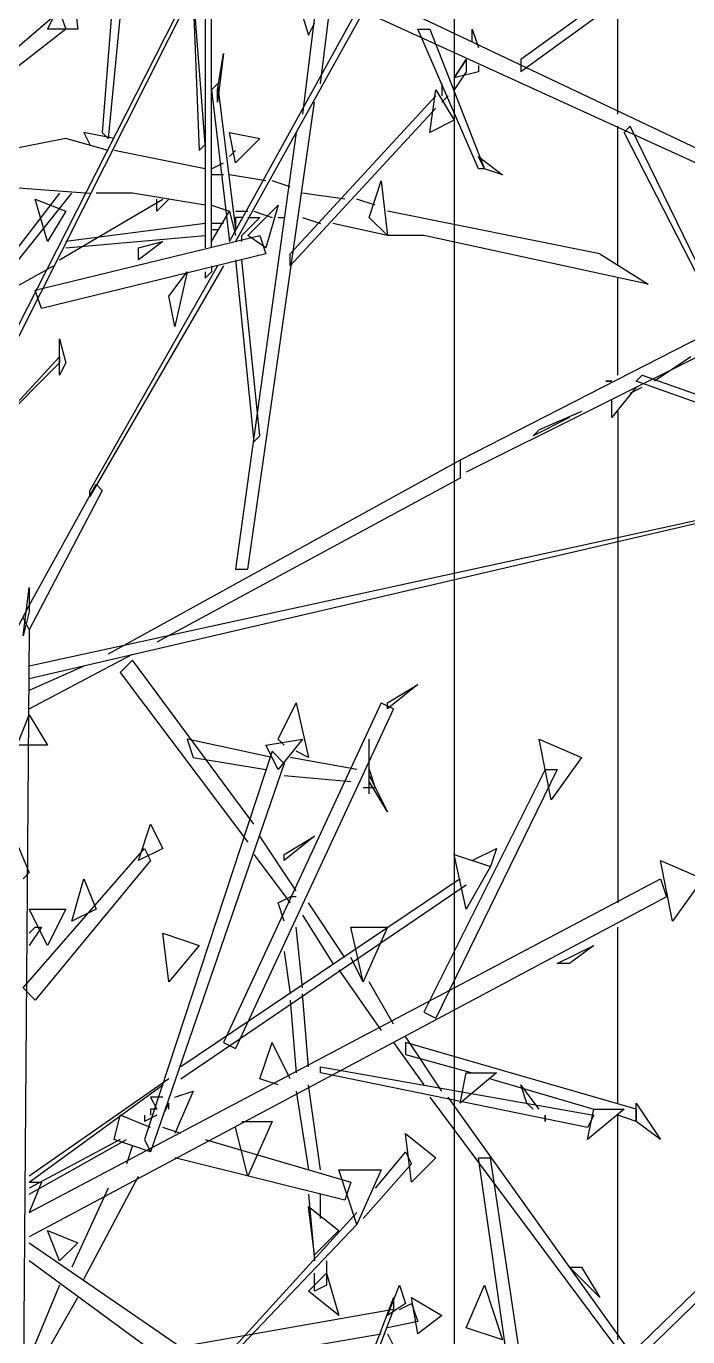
# Model space of a CAD drawing. Header units: millimetres. Extents: x -10.3 to 0, y 0 to 5.9.
# Drawn here: x -0.6205 to -0.5115, y 2.5295 to 2.7455 of the extents above; entities that cross this region are included whole.
import ezdxf

# ---------------------------------------------------------------- set-up
doc = ezdxf.new("R2010")
doc.units = ezdxf.units.MM

msp = doc.modelspace()

# ---------------------------------------------------------------- linework, layer by layer
for p, q in [((-0.587, 2.71), (-0.501, 2.866)), ((-0.5, 2.865), (-0.586, 2.71)), ((-0.571, 2.796), (-0.627, 2.686)), ((-0.571, 2.795), (-0.627, 2.684)), ((-0.603, 2.79), (-0.608, 2.728)), ((-0.601, 2.789), (-0.607, 2.727)), ((-0.569, 2.779), (-0.575, 2.731)), ((-0.572, 2.736), (-0.567, 2.777)), ((-0.55, 2.777), (-0.55, 0.718)), ((-0.582, 2.77), (-0.574, 2.744)), ((-0.51, 2.761), (-0.539, 2.74)), ((-0.51, 2.759), (-0.539, 2.738)), ((-0.59, 2.709), (-0.59, 2.757)), ((-0.617, 2.745), (-0.613, 2.753)), ((-0.613, 2.753), (-0.612, 2.745)), ((-0.591, 2.726), (-0.593, 2.752)), ((-0.591, 2.754), (-0.591, 2.709)), ((-0.593, 2.75), (-0.592, 2.725)), ((-0.564, 2.751), (-0.484, 2.713)), ((-0.523, 2.731), (-0.523, 2.75)), ((-0.622, 2.742), (-0.615, 2.748)), ((-0.615, 2.748), (-0.614, 2.745)), ((-0.484, 2.711), (-0.565, 2.748)), ((-0.574, 2.744), (-0.573, 2.746)), ((-0.614, 2.745), (-0.623, 2.738)), ((-0.612, 2.745), (-0.617, 2.745)), ((-0.546, 2.722), (-0.556, 2.745)), ((-0.556, 2.745), (-0.554, 2.745)), ((-0.554, 2.745), (-0.545, 2.722)), ((-0.547, 2.743), (-0.547, 2.745)), ((-0.547, 2.745), (-0.546, 2.742)), ((-0.589, 2.735), (-0.588, 2.741)), ((-0.588, 2.741), (-0.589, 2.733)), ((-0.55, 2.737), (-0.548, 2.74)), ((-0.548, 2.74), (-0.55, 2.737)), ((-0.548, 2.74), (-0.548, 2.738)), ((-0.546, 2.739), (-0.546, 2.738)), ((-0.539, 2.74), (-0.539, 2.738)), ((-0.548, 2.738), (-0.55, 2.735)), ((-0.546, 2.738), (-0.55, 2.737)), ((-0.59, 2.735), (-0.589, 2.736)), ((-0.59, 2.735), (-0.587, 2.71)), ((-0.589, 2.736), (-0.586, 2.712)), ((-0.589, 2.733), (-0.589, 2.735)), ((-0.554, 2.728), (-0.553, 2.735)), ((-0.553, 2.735), (-0.55, 2.73)), ((-0.552, 2.736), (-0.552, 2.734)), ((-0.584, 2.656), (-0.573, 2.733)), ((-0.553, 2.734), (-0.577, 2.708)), ((-0.552, 2.733), (-0.551, 2.734)), ((-0.553, 2.732), (-0.577, 2.706)), ((-0.55, 2.73), (-0.554, 2.728)), ((-0.523, 2.706), (-0.523, 2.729)), ((-0.522, 2.728), (-0.521, 2.729)), ((-0.501, 2.688), (-0.521, 2.729)), ((-0.614, 2.727), (-0.624, 2.725)), ((-0.607, 2.725), (-0.614, 2.727)), ((-0.606, 2.727), (-0.611, 2.728)), ((-0.611, 2.728), (-0.61, 2.726)), ((-0.608, 2.728), (-0.607, 2.727)), ((-0.592, 2.725), (-0.591, 2.726)), ((-0.587, 2.728), (-0.582, 2.727)), ((-0.586, 2.723), (-0.587, 2.728)), ((-0.576, 2.728), (-0.586, 2.656)), ((-0.582, 2.727), (-0.586, 2.723)), ((-0.501, 2.687), (-0.522, 2.728)), ((-0.591, 2.722), (-0.606, 2.725)), ((-0.586, 2.725), (-0.587, 2.724)), ((-0.546, 2.724), (-0.542, 2.721)), ((-0.545, 2.722), (-0.546, 2.724)), ((-0.59, 2.722), (-0.588, 2.723)), ((-0.545, 2.722), (-0.546, 2.722)), ((-0.542, 2.721), (-0.545, 2.722)), ((-0.588, 2.721), (-0.59, 2.721)), ((-0.581, 2.72), (-0.587, 2.721)), ((-0.577, 2.719), (-0.58, 2.72)), ((-0.564, 2.714), (-0.562, 2.72)), ((-0.562, 2.72), (-0.561, 2.711)), ((-0.625, 2.703), (-0.613, 2.718)), ((-0.615, 2.718), (-0.625, 2.705)), ((-0.624, 2.719), (-0.61, 2.718)), ((-0.603, 2.718), (-0.609, 2.718)), ((-0.591, 2.716), (-0.603, 2.718)), ((-0.568, 2.717), (-0.575, 2.718)), ((-0.619, 2.717), (-0.614, 2.715)), ((-0.617, 2.71), (-0.619, 2.717)), ((-0.615, 2.707), (-0.598, 2.717)), ((-0.597, 2.717), (-0.599, 2.715)), ((-0.599, 2.715), (-0.599, 2.717)), ((-0.59, 2.716), (-0.587, 2.715)), ((-0.584, 2.711), (-0.579, 2.716)), ((-0.579, 2.716), (-0.581, 2.709)), ((-0.563, 2.716), (-0.566, 2.717)), ((-0.614, 2.715), (-0.617, 2.71)), ((-0.591, 2.713), (-0.614, 2.71)), ((-0.59, 2.71), (-0.587, 2.715)), ((-0.588, 2.713), (-0.59, 2.713)), ((-0.587, 2.715), (-0.586, 2.711)), ((-0.586, 2.715), (-0.584, 2.715)), ((-0.586, 2.713), (-0.586, 2.714)), ((-0.586, 2.714), (-0.586, 2.712)), ((-0.585, 2.714), (-0.586, 2.714)), ((-0.586, 2.714), (-0.586, 2.712)), ((-0.582, 2.714), (-0.585, 2.711)), ((-0.584, 2.714), (-0.582, 2.714)), ((-0.583, 2.715), (-0.58, 2.714)), ((-0.579, 2.714), (-0.578, 2.714)), ((-0.575, 2.714), (-0.572, 2.713)), ((-0.561, 2.711), (-0.57, 2.713)), ((-0.561, 2.711), (-0.564, 2.714)), ((-0.526, 2.708), (-0.561, 2.715)), ((-0.619, 2.702), (-0.582, 2.711)), ((-0.614, 2.709), (-0.591, 2.711)), ((-0.59, 2.712), (-0.589, 2.712)), ((-0.585, 2.71), (-0.585, 2.711)), ((-0.581, 2.709), (-0.584, 2.711)), ((-0.582, 2.711), (-0.581, 2.708)), ((-0.555, 2.711), (-0.561, 2.711)), ((-0.518, 2.703), (-0.555, 2.711)), ((-0.602, 2.709), (-0.598, 2.71)), ((-0.598, 2.71), (-0.602, 2.707)), ((-0.602, 2.707), (-0.602, 2.709)), ((-0.581, 2.708), (-0.618, 2.699)), ((-0.586, 2.707), (-0.583, 2.677)), ((-0.582, 2.678), (-0.585, 2.707)), ((-0.577, 2.706), (-0.577, 2.708)), ((-0.526, 2.708), (-0.518, 2.703)), ((-0.625, 2.701), (-0.616, 2.706)), ((-0.589, 2.706), (-0.61, 2.669)), ((-0.588, 2.706), (-0.61, 2.668)), ((-0.597, 2.701), (-0.594, 2.705)), ((-0.594, 2.705), (-0.596, 2.696)), ((-0.591, 2.705), (-0.591, 2.704)), ((-0.59, 2.705), (-0.591, 2.704)), ((-0.59, 2.706), (-0.59, 2.705)), ((-0.523, 2.688), (-0.523, 2.704)), ((-0.618, 2.699), (-0.619, 2.702)), ((-0.596, 2.696), (-0.597, 2.701)), ((-0.506, 2.696), (-0.549, 2.674)), ((-0.615, 2.694), (-0.614, 2.69)), ((-0.615, 2.688), (-0.615, 2.694)), ((-0.504, 2.694), (-0.548, 2.672)), ((-0.615, 2.691), (-0.627, 2.678)), ((-0.615, 2.69), (-0.627, 2.678)), ((-0.615, 2.691), (-0.615, 2.69)), ((-0.614, 2.69), (-0.615, 2.688)), ((-0.511, 2.691), (-0.517, 2.687)), ((-0.52, 2.687), (-0.519, 2.688)), ((-0.519, 2.688), (-0.491, 2.678)), ((-0.524, 2.687), (-0.525, 2.687)), ((-0.525, 2.687), (-0.524, 2.687)), ((-0.52, 2.686), (-0.524, 2.681)), ((-0.521, 2.685), (-0.519, 2.686)), ((-0.492, 2.677), (-0.52, 2.687)), ((-0.524, 2.681), (-0.524, 2.684)), ((-0.531, 2.681), (-0.537, 2.678)), ((-0.529, 2.682), (-0.536, 2.679)), ((-0.523, 2.682), (-0.523, 2.661)), ((-0.537, 2.678), (-0.536, 2.679)), ((-0.583, 2.677), (-0.582, 2.678)), ((-0.549, 2.674), (-0.607, 2.642)), ((-0.549, 2.674), (-0.549, 2.671)), ((-0.62, 2.65), (-0.609, 2.67)), ((-0.609, 2.67), (-0.608, 2.669)), ((-0.549, 2.671), (-0.599, 2.644)), ((-0.608, 2.669), (-0.62, 2.646)), ((-0.492, 2.668), (-0.62, 2.64)), ((-0.62, 2.638), (-0.491, 2.668)), ((-0.61, 2.668), (-0.61, 2.669)), ((-0.523, 2.661), (-0.523, 2.601)), ((-0.586, 2.656), (-0.584, 2.656)), ((-0.621, 2.645), (-0.62, 2.653)), ((-0.62, 2.653), (-0.62, 2.649)), ((-0.639, 2.651), (-0.62, 2.606)), ((-0.63, 2.631), (-0.62, 2.65)), ((-0.62, 2.649), (-0.621, 2.645)), ((-0.621, 2.648), (-0.62, 2.646)), ((-0.62, 2.646), (-0.621, 2.515)), ((-0.62, 2.633), (-0.603, 2.642)), ((-0.611, 2.64), (-0.62, 2.636)), ((-0.603, 2.641), (-0.605, 2.639)), ((-0.583, 2.614), (-0.603, 2.641)), ((-0.605, 2.639), (-0.584, 2.611)), ((-0.561, 2.634), (-0.556, 2.637)), ((-0.556, 2.637), (-0.561, 2.633)), ((-0.562, 2.634), (-0.588, 2.578)), ((-0.579, 2.628), (-0.576, 2.634)), ((-0.576, 2.634), (-0.574, 2.625)), ((-0.562, 2.634), (-0.56, 2.633)), ((-0.561, 2.633), (-0.561, 2.634)), ((-0.622, 2.627), (-0.62, 2.632)), ((-0.62, 2.632), (-0.617, 2.627)), ((-0.56, 2.633), (-0.586, 2.577)), ((-0.617, 2.627), (-0.622, 2.627)), ((-0.58, 2.625), (-0.594, 2.628)), ((-0.594, 2.628), (-0.593, 2.625)), ((-0.581, 2.627), (-0.575, 2.628)), ((-0.579, 2.623), (-0.581, 2.627)), ((-0.575, 2.628), (-0.579, 2.623)), ((-0.578, 2.627), (-0.579, 2.628)), ((-0.564, 2.619), (-0.564, 2.628)), ((-0.536, 2.628), (-0.529, 2.625)), ((-0.534, 2.618), (-0.536, 2.628)), ((-0.58, 2.626), (-0.601, 2.562)), ((-0.593, 2.625), (-0.581, 2.623)), ((-0.58, 2.626), (-0.578, 2.624)), ((-0.566, 2.623), (-0.577, 2.625)), ((-0.574, 2.625), (-0.576, 2.626)), ((-0.529, 2.625), (-0.534, 2.618)), ((-0.578, 2.624), (-0.6, 2.56)), ((-0.564, 2.623), (-0.563, 2.62)), ((-0.535, 2.623), (-0.555, 2.583)), ((-0.533, 2.623), (-0.553, 2.582)), ((-0.535, 2.623), (-0.533, 2.623)), ((-0.578, 2.622), (-0.567, 2.621)), ((-0.564, 2.622), (-0.561, 2.616)), ((-0.564, 2.621), (-0.564, 2.622)), ((-0.561, 2.616), (-0.564, 2.621)), ((-0.563, 2.62), (-0.565, 2.62)), ((-0.602, 2.608), (-0.6, 2.614)), ((-0.6, 2.614), (-0.598, 2.61)), ((-0.576, 2.603), (-0.582, 2.612)), ((-0.578, 2.609), (-0.573, 2.612)), ((-0.573, 2.612), (-0.578, 2.608)), ((-0.621, 2.587), (-0.601, 2.61)), ((-0.598, 2.61), (-0.602, 2.608)), ((-0.601, 2.61), (-0.6, 2.608)), ((-0.547, 2.608), (-0.543, 2.61)), ((-0.543, 2.61), (-0.544, 2.607)), ((-0.6, 2.608), (-0.619, 2.585)), ((-0.583, 2.609), (-0.577, 2.601)), ((-0.578, 2.608), (-0.578, 2.609)), ((-0.55, 2.609), (-0.544, 2.607)), ((-0.548, 2.6), (-0.55, 2.609)), ((-0.516, 2.608), (-0.509, 2.605)), ((-0.514, 2.598), (-0.516, 2.608)), ((-0.621, 2.605), (-0.62, 2.606)), ((-0.62, 2.55), (-0.516, 2.605)), ((-0.613, 2.598), (-0.611, 2.605)), ((-0.611, 2.605), (-0.609, 2.6)), ((-0.549, 2.605), (-0.595, 2.574)), ((-0.544, 2.607), (-0.548, 2.6)), ((-0.516, 2.605), (-0.515, 2.602)), ((-0.509, 2.605), (-0.514, 2.598)), ((-0.595, 2.572), (-0.548, 2.604)), ((-0.515, 2.602), (-0.62, 2.546)), ((-0.579, 2.601), (-0.577, 2.602)), ((-0.578, 2.598), (-0.579, 2.601)), ((-0.576, 2.602), (-0.577, 2.602)), ((-0.568, 2.592), (-0.574, 2.601)), ((-0.62, 2.6), (-0.614, 2.6)), ((-0.617, 2.594), (-0.62, 2.6)), ((-0.614, 2.6), (-0.617, 2.594)), ((-0.609, 2.6), (-0.613, 2.598)), ((-0.575, 2.599), (-0.57, 2.591)), ((-0.62, 2.596), (-0.619, 2.597)), ((-0.618, 2.597), (-0.62, 2.594)), ((-0.619, 2.597), (-0.618, 2.597)), ((-0.575, 2.587), (-0.576, 2.597)), ((-0.567, 2.597), (-0.561, 2.597)), ((-0.565, 2.588), (-0.567, 2.597)), ((-0.561, 2.597), (-0.565, 2.588)), ((-0.523, 2.568), (-0.523, 2.597)), ((-0.598, 2.596), (-0.592, 2.594)), ((-0.597, 2.588), (-0.598, 2.596)), ((-0.592, 2.594), (-0.597, 2.588)), ((-0.578, 2.593), (-0.577, 2.586)), ((-0.533, 2.591), (-0.527, 2.594)), ((-0.527, 2.594), (-0.531, 2.591)), ((-0.569, 2.59), (-0.562, 2.58)), ((-0.565, 2.588), (-0.567, 2.592)), ((-0.531, 2.591), (-0.533, 2.591)), ((-0.56, 2.581), (-0.564, 2.588)), ((-0.619, 2.585), (-0.621, 2.587)), ((-0.574, 2.574), (-0.575, 2.586)), ((-0.577, 2.585), (-0.576, 2.573)), ((-0.555, 2.583), (-0.553, 2.582)), ((-0.588, 2.578), (-0.586, 2.577)), ((-0.582, 2.572), (-0.58, 2.578)), ((-0.577, 2.572), (-0.58, 2.578)), ((-0.56, 2.578), (-0.555, 2.571)), ((-0.552, 2.57), (-0.558, 2.579)), ((-0.52, 2.567), (-0.558, 2.578)), ((-0.558, 2.578), (-0.558, 2.576)), ((-0.558, 2.576), (-0.547, 2.573)), ((-0.572, 2.574), (-0.527, 2.566)), ((-0.572, 2.573), (-0.572, 2.574)), ((-0.528, 2.564), (-0.572, 2.573)), ((-0.543, 2.573), (-0.549, 2.568)), ((-0.549, 2.568), (-0.548, 2.573)), ((-0.548, 2.573), (-0.543, 2.573)), ((-0.597, 2.572), (-0.62, 2.556)), ((-0.62, 2.555), (-0.598, 2.571)), ((-0.579, 2.571), (-0.582, 2.572)), ((-0.572, 2.557), (-0.574, 2.571)), ((-0.544, 2.572), (-0.527, 2.567)), ((-0.536, 2.567), (-0.539, 2.571)), ((-0.538, 2.568), (-0.539, 2.571)), ((-0.598, 2.569), (-0.6, 2.569)), ((-0.6, 2.569), (-0.599, 2.567)), ((-0.596, 2.569), (-0.593, 2.57)), ((-0.593, 2.57), (-0.596, 2.563)), ((-0.576, 2.57), (-0.574, 2.557)), ((-0.554, 2.569), (-0.522, 2.526)), ((-0.521, 2.527), (-0.551, 2.569)), ((-0.599, 2.567), (-0.6, 2.567)), ((-0.6, 2.567), (-0.6, 2.566)), ((-0.597, 2.568), (-0.598, 2.566)), ((-0.597, 2.567), (-0.597, 2.568)), ((-0.537, 2.567), (-0.538, 2.568)), ((-0.522, 2.567), (-0.528, 2.562)), ((-0.528, 2.562), (-0.527, 2.567)), ((-0.527, 2.567), (-0.522, 2.567)), ((-0.52, 2.568), (-0.516, 2.562)), ((-0.52, 2.565), (-0.52, 2.568)), ((-0.52, 2.567), (-0.52, 2.565)), ((-0.606, 2.562), (-0.605, 2.566)), ((-0.6, 2.564), (-0.605, 2.566)), ((-0.599, 2.566), (-0.601, 2.565)), ((-0.601, 2.566), (-0.601, 2.565)), ((-0.595, 2.563), (-0.598, 2.564)), ((-0.584, 2.556), (-0.586, 2.564)), ((-0.585, 2.565), (-0.58, 2.565)), ((-0.58, 2.565), (-0.584, 2.556)), ((-0.535, 2.565), (-0.535, 2.566)), ((-0.535, 2.566), (-0.535, 2.565)), ((-0.527, 2.566), (-0.528, 2.564)), ((-0.523, 2.529), (-0.523, 2.566)), ((-0.52, 2.565), (-0.523, 2.566)), ((-0.516, 2.562), (-0.52, 2.565)), ((-0.605, 2.562), (-0.62, 2.554)), ((-0.62, 2.553), (-0.604, 2.562)), ((-0.6, 2.56), (-0.606, 2.562)), ((-0.601, 2.562), (-0.6, 2.56)), ((-0.591, 2.562), (-0.567, 2.555)), ((-0.558, 2.563), (-0.553, 2.559)), ((-0.557, 2.555), (-0.558, 2.563)), ((-0.603, 2.561), (-0.604, 2.558)), ((-0.558, 2.56), (-0.563, 2.554)), ((-0.558, 2.56), (-0.557, 2.558)), ((-0.568, 2.552), (-0.596, 2.559)), ((-0.557, 2.558), (-0.565, 2.549)), ((-0.553, 2.559), (-0.557, 2.555)), ((-0.539, 2.51), (-0.546, 2.559)), ((-0.546, 2.559), (-0.544, 2.559)), ((-0.537, 2.512), (-0.544, 2.559)), ((-0.611, 2.539), (-0.602, 2.556)), ((-0.569, 2.557), (-0.562, 2.557)), ((-0.566, 2.548), (-0.569, 2.557)), ((-0.562, 2.557), (-0.566, 2.548)), ((-0.62, 2.555), (-0.618, 2.555)), ((-0.618, 2.555), (-0.62, 2.55)), ((-0.607, 2.554), (-0.613, 2.541)), ((-0.567, 2.555), (-0.568, 2.552)), ((-0.574, 2.553), (-0.573, 2.542)), ((-0.574, 2.551), (-0.569, 2.547)), ((-0.573, 2.543), (-0.574, 2.551)), ((-0.572, 2.549), (-0.572, 2.553)), ((-0.566, 2.55), (-0.586, 2.528)), ((-0.617, 2.547), (-0.612, 2.545)), ((-0.615, 2.542), (-0.617, 2.547)), ((-0.586, 2.527), (-0.566, 2.548)), ((-0.569, 2.547), (-0.573, 2.543)), ((-0.62, 2.545), (-0.588, 2.523)), ((-0.612, 2.545), (-0.615, 2.542)), ((-0.569, 2.48), (-0.501, 2.546)), ((-0.501, 2.544), (-0.569, 2.478)), ((-0.59, 2.52), (-0.62, 2.542)), ((-0.571, 2.542), (-0.571, 2.538)), ((-0.526, 2.536), (-0.531, 2.541)), ((-0.531, 2.541), (-0.529, 2.541)), ((-0.529, 2.541), (-0.526, 2.536)), ((-0.574, 2.537), (-0.571, 2.54)), ((-0.573, 2.537), (-0.573, 2.54)), ((-0.571, 2.54), (-0.569, 2.533)), ((-0.615, 2.538), (-0.62, 2.526)), ((-0.62, 2.522), (-0.612, 2.536)), ((-0.569, 2.533), (-0.574, 2.537)), ((-0.571, 2.538), (-0.573, 2.537)), ((-0.56, 2.536), (-0.571, 2.507)), ((-0.561, 2.533), (-0.559, 2.538)), ((-0.56, 2.536), (-0.56, 2.534)), ((-0.559, 2.538), (-0.558, 2.535)), ((-0.557, 2.536), (-0.552, 2.533)), ((-0.556, 2.53), (-0.557, 2.536)), ((-0.548, 2.531), (-0.545, 2.538)), ((-0.545, 2.538), (-0.542, 2.529)), ((-0.56, 2.534), (-0.594, 2.528)), ((-0.56, 2.534), (-0.571, 2.505)), ((-0.558, 2.535), (-0.561, 2.533)), ((-0.559, 2.534), (-0.557, 2.535)), ((-0.557, 2.535), (-0.556, 2.532)), ((-0.556, 2.532), (-0.561, 2.531)), ((-0.552, 2.533), (-0.556, 2.53)), ((-0.591, 2.525), (-0.562, 2.53)), ((-0.561, 2.53), (-0.56, 2.528)), ((-0.542, 2.529), (-0.548, 2.531))]:
    msp.add_line(p, q)

doc.saveas('drawing.dxf')
